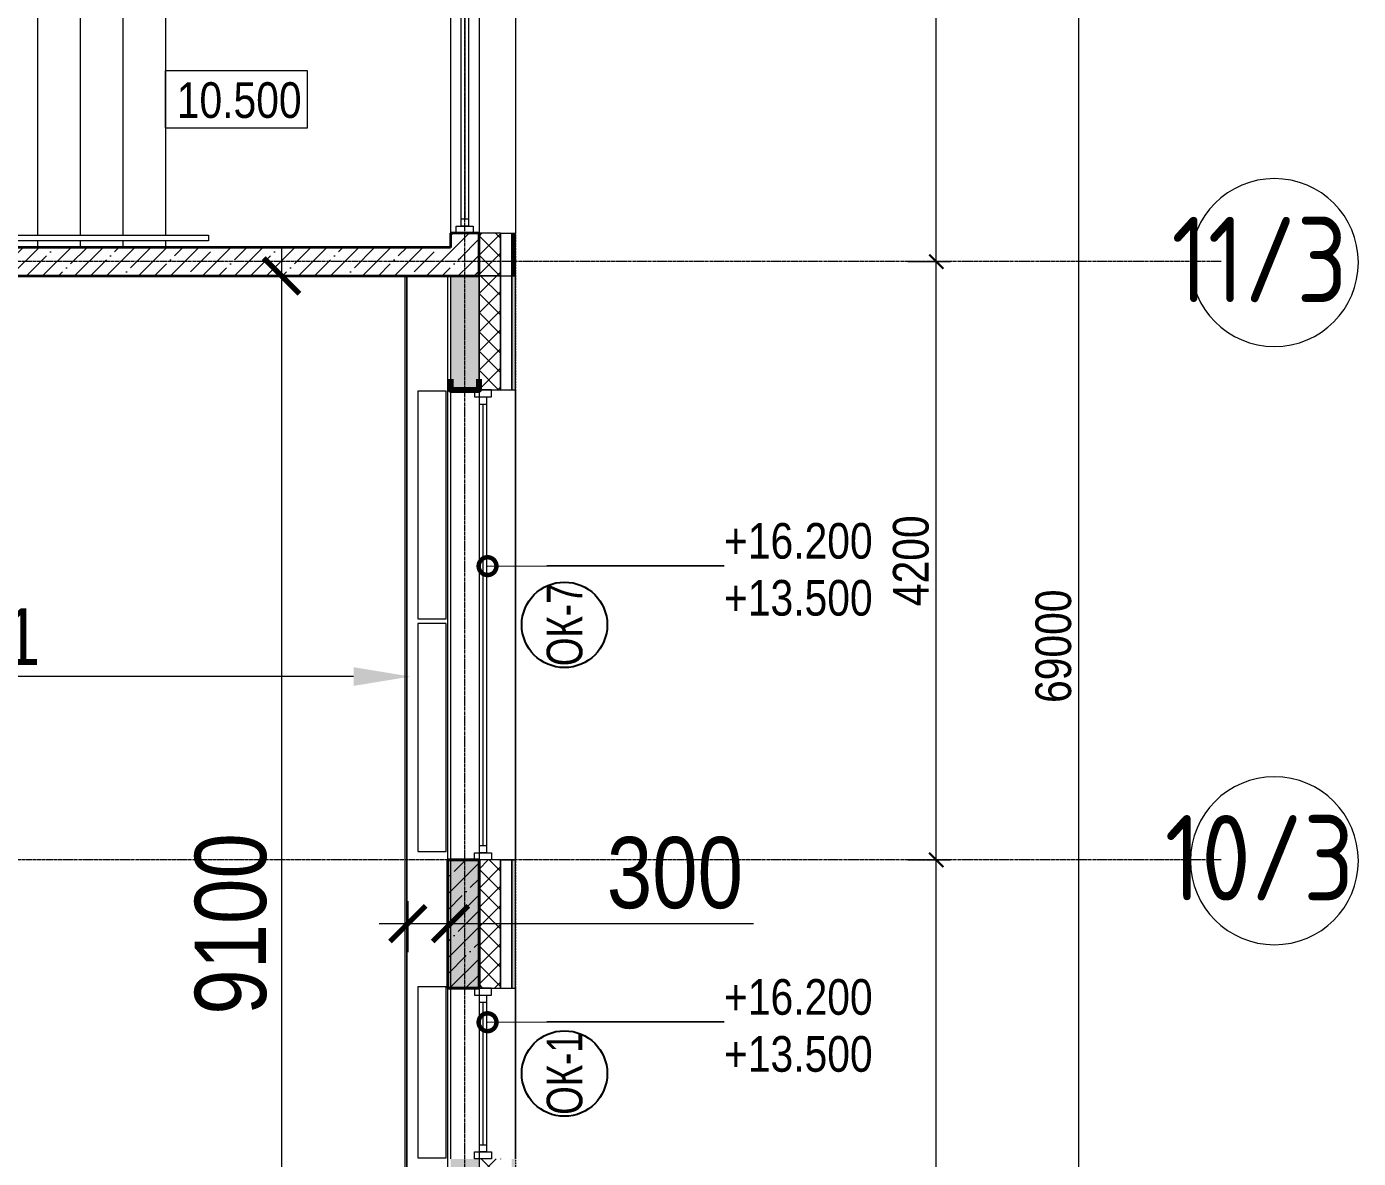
# Model space of a CAD drawing. Header units: millimetres. Extents: x -231292 to 573618, y -153144 to 564035.
# Drawn here: x 161953 to 171301, y 397106 to 405052 of the extents above; entities that cross this region are included whole.
import ezdxf
from ezdxf import colors
from ezdxf.entities.mleader import LeaderData, LeaderLine
from ezdxf.enums import TextEntityAlignment as Align
from ezdxf.math import Vec2, Vec3

# ---------------------------------------------------------------- set-up
doc = ezdxf.new("R2010")
doc.units = ezdxf.units.MM
for name, pattern in [('CENTER2', [28.575, 19.05, -3.175, 3.175, -3.175]), ('DASHED', [19.05, 12.7, -6.35]), ('HIDDEN2', [4.7625, 3.175, -1.5875])]:
    doc.linetypes.add(name, pattern=pattern)
doc.layers.get('0').update_dxf_attribs({"color": 250})
doc.layers.get('Defpoints').update_dxf_attribs({"color": 250})
for name, color, linetype, lineweight in [('A-Wall_Материал_Газоблок_Контур', 250, 'Continuous', 0), ('АР_Колонны', 250, 'Continuous', 35), ('АР_Окна', 250, 'Continuous', 5), ('АР_Окна марка', 250, 'Continuous', 9), ('АР_Отметка', 7, 'Continuous', 13), ('АР_Отопительные приборы', 250, 'HIDDEN2', 0), ('АР_Проем', 250, 'Continuous', 0), ('АР_Размеры обшивки', 250, 'Continuous', 5), ('АР_Стены ЖБ', 250, 'Continuous', 35), ('АР_Стены ПЕНОблок', 250, 'Continuous', 20), ('АР_Тонкая', 250, 'Continuous', 5), ('АР_Утеплитель', 250, 'Continuous', 0), ('АР_Ф_ЛК', 250, 'Continuous', 5), ('АР_Штриховка', 250, 'Continuous', 0), ('Зашивка радиаторов тип 1 (фанера и МДФ)', 250, 'Continuous', 0), ('КМ_Фахверки', 250, 'Continuous', 80), ('Марка окна', 250, 'Continuous', 0), ('Размеры зашивки ГКЛ', 250, 'Continuous', 0), ('РД_Оси_100', 250, 'Continuous', 0), ('РД_Оси_размер', 250, 'Continuous', 0)]:
    doc.layers.add(name, color=color, linetype=linetype, lineweight=lineweight)
doc.layers.add('АР_Делит', color=250, linetype='Continuous', lineweight=0, plot=False)
doc.styles.add('Arial_09', font='ARIALN.TTF', dxfattribs={"width": 0.9})
doc.styles.add('Arial_Narrow_08', font='ARIALN.TTF', dxfattribs={"width": 0.8})
doc.styles.add('Isocpeur3', font='isocpeur.ttf')
doc.styles.add('style1', font='ARIALN.TTF')
doc.styles.add('ккк', font='isocpeur.ttf', dxfattribs={"width": 0.85, "oblique": 15})
doc.dimstyles.new('Dim100_ареал', dxfattribs={"dimscale": 100, "dimtxt": 2.5, "dimasz": 1, "dimexe": 1, "dimexo": 1, "dimgap": 0.5, "dimtad": 1, "dimzin": 12, "dimdsep": 46, "dimtxsty": 'style1', "dimblk": 'ARCHTICK', "dimcen": 1, "dimdle": 1, "dimclrd": 256, "dimclre": 256, "dimaunit": 1, "dimadec": 0, "dimazin": 3, "dimtfac": 1, "dimtmove": 1, "dimatfit": 3, "dimldrblk": 'OPEN30', "dimfxl": 2, "dimfxlon": 1, "dimtolj": 1, "dimtzin": 0, "dimlwd": 9, "dimlwe": 9, "dimarcsym": 0})
doc.dimstyles.new('Dim200_ареал', dxfattribs={"dimscale": 100, "dimtxt": 5, "dimasz": 2.5, "dimexe": 2, "dimexo": 2, "dimgap": 1, "dimtad": 1, "dimzin": 12, "dimdsep": 46, "dimtxsty": 'style1', "dimblk": 'ARCHTICK', "dimcen": 3, "dimdle": 2, "dimclrd": 256, "dimclre": 256, "dimaunit": 1, "dimadec": 0, "dimazin": 3, "dimtfac": 1, "dimtmove": 1, "dimatfit": 3, "dimldrblk": 'OPEN30', "dimfxl": 5, "dimfxlon": 1, "dimtolj": 1, "dimtzin": 0, "dimlwd": 9, "dimlwe": 9, "dimarcsym": 0})

# ---------------------------------------------------------------- blocks, each defined once
blk = doc.blocks.new('ЛК_4000х8500_2эт')
at = {"color": 5}
for points in [[(6300, 3915), (2100, 3915), (2100, 3955), (6600, 3955), (6600, 3915), (6300, 3915)], [(3928.6, 45), (2100, 45), (2100, 85), (3946.2, 85)], [(4401.1, 85), (6600, 85), (6600, 45), (4383.4, 45)]]:
    blk.add_lwpolyline(points, dxfattribs=at)
at = {"layer": 'АР_Делит'}
blk.add_lwpolyline([(-200, 4000), (8300, 4000), (8300, 0), (-200, 0)], close=True, dxfattribs=at)
at = {"layer": 'АР_Ф_ЛК', "color": 5}
for p, q in [((2400, 4000), (2400, 3955)), ((2700, 4000), (2700, 3955)), ((3000, 4000), (3000, 3955)), ((3300, 4000), (3300, 3955)), ((3600, 4000), (3600, 3955)), ((3900, 4000), (3900, 3955)), ((4200, 4000), (4200, 3955)), ((4500, 4000), (4500, 3955)), ((4800, 4000), (4800, 3955)), ((5100, 4000), (5100, 3955)), ((5400, 4000), (5400, 3955)), ((5700, 4000), (5700, 3955)), ((6000, 4000), (6000, 3955)), ((6300, 4000), (6300, 3955)), ((2400, 3915), (2400, 2255)), ((2700, 3915), (2700, 2255)), ((3000, 3915), (3000, 2255)), ((3300, 3915), (3300, 2255)), ((3600, 3915), (3600, 2255)), ((3900, 3915), (3900, 2255)), ((4200, 3915), (4200, 2255)), ((4500, 3915), (4500, 2255)), ((4800, 3915), (4800, 2255)), ((5100, 3915), (5100, 2255)), ((5400, 3915), (5400, 2255)), ((5700, 3915), (5700, 2255)), ((6000, 3915), (6000, 2255)), ((6300, 3915), (6300, 2255)), ((2400, 2215), (2400, 2190)), ((2400, 2150), (2400, 1850)), ((2700, 2215), (2700, 2190)), ((3000, 2215), (3000, 2190)), ((3300, 2215), (3300, 2190)), ((3600, 2215), (3600, 2190)), ((3900, 2215), (3900, 2190)), ((4200, 2215), (4200, 2190)), ((4500, 2215), (4500, 2190)), ((4800, 2215), (4800, 2190)), ((5100, 2215), (5100, 2190)), ((5400, 2215), (5400, 2190)), ((5700, 2215), (5700, 2190)), ((6000, 2215), (6000, 2190)), ((6300, 2215), (6300, 2190)), ((6300, 2150), (6300, 1850)), ((2400, 1810), (2400, 1785)), ((2700, 1810), (2700, 1785)), ((3000, 1810), (3000, 1785)), ((3300, 1810), (3300, 1785)), ((3600, 1810), (3600, 1785)), ((3900, 1810), (3900, 1785)), ((4200, 1810), (4200, 1785)), ((4500, 1810), (4500, 1785)), ((5400, 1810), (5400, 1785)), ((5700, 1810), (5700, 1785)), ((6000, 1810), (6000, 1785)), ((6300, 1810), (6300, 1785)), ((2400, 1745), (2400, 85)), ((2700, 1745), (2700, 85)), ((3000, 1745), (3000, 85)), ((3300, 1745), (3300, 85)), ((3600, 1745), (3600, 85)), ((3900, 1745), (3900, 85)), ((4200, 1745), (4200, 660.7)), ((4500, 1745), (4500, 1341.4)), ((5400, 1745), (5400, 85)), ((5700, 1745), (5700, 85)), ((6000, 1745), (6000, 85)), ((6300, 1745), (6300, 85)), ((5100, 1670.8), (5100, 85)), ((4800, 912.3), (4800, 85)), ((4500, 309.5), (4500, 85)), ((2400, 45), (2400, 0)), ((2700, 45), (2700, 0)), ((3000, 45), (3000, 0)), ((3300, 45), (3300, 0)), ((3600, 45), (3600, 0)), ((3900, 45), (3900, 0)), ((4500, 45), (4500, 0)), ((4800, 45), (4800, 0)), ((5100, 45), (5100, 0)), ((5400, 45), (5400, 0)), ((5700, 45), (5700, 0)), ((6000, 45), (6000, 0)), ((6300, 45), (6300, 0))]:
    blk.add_line(p, q, dxfattribs=at)
at = {"layer": 'АР_Ф_ЛК'}
for points in [[(6300, 3085, 0, 150, 0), (5833.8, 3085, 0, 0, 0), (2400, 3085, 0, 0, 0)], [(2400, 915, 0, 150, 0), (2866.2, 915, 0, 0, 0), (4200, 915, 0, 0, 0)], [(4921.5, 915, 0, 150, 0), (5387.8, 915, 0, 0, 0), (6300, 915, 0, 0, 0)]]:
    blk.add_lwpolyline(points, format="xyseb", dxfattribs=at)
at = {"layer": 'АР_Ф_ЛК', "color": 5}
for points in [[(4677.9, 1745), (2245, 1745), (2245, 2255), (6455, 2255), (6455, 1745), (5132.7, 1745)], [(4695.5, 1785), (2285, 1785), (2285, 2215), (6415, 2215), (6415, 1785), (5150.3, 1785)], [(4706.5, 1810), (2310, 1810), (2310, 2190), (6390, 2190), (6390, 1810), (5161.3, 1810)]]:
    blk.add_lwpolyline(points, dxfattribs=at)
for points in [[(2350, 2150), (6350, 2150), (6350, 1850), (2350, 1850)], [(2400, 2150), (6300, 2150), (6300, 1850), (2400, 1850)]]:
    blk.add_lwpolyline(points, close=True, dxfattribs=at)
at = {"layer": 'АР_Ф_ЛК', "lineweight": 0}
for points in [[(4724.2, 1850), (4366.9, 1039.4), (4459.5, 862), (4173.5, 988), (4266.1, 810.6), (3908.8, 0)], [(5179, 1850), (4821.7, 1039.4), (4914.3, 862), (4628.3, 988), (4720.9, 810.6), (4363.6, 0)]]:
    blk.add_lwpolyline(points, dxfattribs=at)
blk = doc.blocks.new('Отметка_план')
at = {"color": 7}
blk.add_lwpolyline([(0, 0), (10, 0), (10, 4), (0, 4)], close=True, dxfattribs=at)
at = {"style": 'Arial_Narrow_08', "width": 0.8}
blk.add_attdef('OTMG', text='', height=2.5, dxfattribs=at).set_placement((9.062, 0.702), align=Align.RIGHT)
blk = doc.blocks.new('_DotSmall')
at = {"color": 0, "linetype": 'ByBlock', "const_width": 0.5}
blk.add_lwpolyline([(-0.0625, 0, 1), (0.0625, 0, 1)], format="xyb", close=True, dxfattribs=at)
blk = doc.blocks.new('Ф_пеноблок 200')
at = {"layer": 'КМ_Фахверки'}
blk.add_lwpolyline([(0, -75), (0, 0), (200, 0), (200, -75)], dxfattribs=at)
blk = doc.blocks.new('A-iden')
at = {"linetype": 'Continuous', "lineweight": 5}
blk.add_circle((-0.729, -4.063), 5.894, dxfattribs=at)
at = {"color": 0, "linetype": 'Continuous', "lineweight": 20, "style": 'ккк', "width": 0.85}
blk.add_attdef('ID', text='', height=6, dxfattribs=at).set_placement((0.314, -3.853), align=Align.MIDDLE_CENTER)
blk = doc.blocks.new('_ArchTick')
at = {"color": 0, "linetype": 'ByBlock', "const_width": 0.15}
blk.add_lwpolyline([(-0.5, -0.5), (0.5, 0.5)], dxfattribs=at)
blk = doc.blocks.new('*D1614')
at = {"layer": 'Defpoints', "color": 0, "transparency": 16777216}
for p in [(116910, 69000), (118910, 69000), (116910, 0)]:
    blk.add_point(p, dxfattribs=at)
at = {"layer": 'РД_Оси_размер', "lineweight": 9, "transparency": 16777216}
for p, q in [((118910, -100), (118910, 69100)), ((118710, 69000), (119010, 69000)), ((118710, 0), (119010, 0))]:
    blk.add_line(p, q, dxfattribs=at)
at = {"layer": 'РД_Оси_размер', "lineweight": 9, "transparency": 16777216, "xscale": 100, "yscale": 100, "zscale": 100}
for p, rotation in [((118910, 69000), 90), ((118910, 0), 270)]:
    blk.add_blockref('_ArchTick', p, dxfattribs=dict(at, rotation=rotation))
at = {"layer": 'РД_Оси_размер', "color": 0, "transparency": 16777216, "insert": (118732.4, 34500), "char_height": 250, "attachment_point": 5, "rotation": 90, "style": 'style1'}
blk.add_mtext('\\A1;69000', dxfattribs=at)
blk = doc.blocks.new('_Open30')
at = {"color": 0, "linetype": 'ByBlock', "lineweight": -2}
for p, q in [((-1, 0.268), (0, 0)), ((0, 0), (-1, -0.268)), ((0, 0), (-1, 0))]:
    blk.add_line(p, q, dxfattribs=at)
blk = doc.blocks.new('*D1432')
at = {"layer": 'Defpoints', "color": 0, "transparency": 16777216}
for p in [(116910, 33000), (117910, 33000), (116910, 27900)]:
    blk.add_point(p, dxfattribs=at)
at = {"layer": 'РД_Оси_размер', "lineweight": 9, "transparency": 16777216}
for p, q in [((117910, 27800), (117910, 33100)), ((117710, 33000), (118010, 33000)), ((117710, 27900), (118010, 27900))]:
    blk.add_line(p, q, dxfattribs=at)
at = {"layer": 'РД_Оси_размер', "lineweight": 9, "transparency": 16777216, "xscale": 100, "yscale": 100, "zscale": 100}
for p, rotation in [((117910, 33000), 90), ((117910, 27900), 270)]:
    blk.add_blockref('_ArchTick', p, dxfattribs=dict(at, rotation=rotation))
at = {"layer": 'РД_Оси_размер', "color": 0, "transparency": 16777216, "insert": (117732.4, 30450), "char_height": 250, "attachment_point": 5, "rotation": 90, "style": 'style1'}
blk.add_mtext('\\A1;5100', dxfattribs=at)
blk = doc.blocks.new('*D1433')
at = {"layer": 'Defpoints', "color": 0, "transparency": 16777216}
for p in [(116910, 37200), (117910, 37200), (116910, 33000)]:
    blk.add_point(p, dxfattribs=at)
at = {"layer": 'РД_Оси_размер', "lineweight": 9, "transparency": 16777216}
for p, q in [((117910, 32900), (117910, 37300)), ((117710, 37200), (118010, 37200)), ((117710, 33000), (118010, 33000))]:
    blk.add_line(p, q, dxfattribs=at)
at = {"layer": 'РД_Оси_размер', "lineweight": 9, "transparency": 16777216, "xscale": 100, "yscale": 100, "zscale": 100}
for p, rotation in [((117910, 37200), 90), ((117910, 33000), 270)]:
    blk.add_blockref('_ArchTick', p, dxfattribs=dict(at, rotation=rotation))
at = {"layer": 'РД_Оси_размер', "color": 0, "transparency": 16777216, "insert": (117732.4, 35100), "char_height": 250, "attachment_point": 5, "rotation": 90, "style": 'style1'}
blk.add_mtext('\\A1;4200', dxfattribs=at)
blk = doc.blocks.new('*D1434')
at = {"layer": 'Defpoints', "color": 0, "transparency": 16777216}
for p in [(116910, 41400), (117910, 41400), (116910, 37200)]:
    blk.add_point(p, dxfattribs=at)
at = {"layer": 'РД_Оси_размер', "lineweight": 9, "transparency": 16777216}
for p, q in [((117910, 37100), (117910, 41500)), ((117710, 41400), (118010, 41400)), ((117710, 37200), (118010, 37200))]:
    blk.add_line(p, q, dxfattribs=at)
at = {"layer": 'РД_Оси_размер', "lineweight": 9, "transparency": 16777216, "xscale": 100, "yscale": 100, "zscale": 100}
for p, rotation in [((117910, 41400), 90), ((117910, 37200), 270)]:
    blk.add_blockref('_ArchTick', p, dxfattribs=dict(at, rotation=rotation))
at = {"layer": 'РД_Оси_размер', "color": 0, "transparency": 16777216, "insert": (117732.4, 39300), "char_height": 250, "attachment_point": 5, "rotation": 90, "style": 'style1'}
blk.add_mtext('\\A1;4200', dxfattribs=at)
blk = doc.blocks.new('Bottom_R_1600')
at = {"layer": 'АР_Отопительные приборы'}
blk.add_lwpolyline([(-800, -100), (800, -100), (800, 100), (-800, 100)], close=True, dxfattribs=at)
blk = doc.blocks.new('Bottom_R_1200')
at = {"layer": 'АР_Отопительные приборы'}
blk.add_lwpolyline([(-600, -100), (600, -100), (600, 100), (-600, 100)], close=True, dxfattribs=at)
blk = doc.blocks.new('*D847')
at = {"layer": 'Defpoints', "color": 0, "transparency": 16777216}
for p in [(164131.8, 403301.8), (163742.8, 394201.8), (164124.3, 394201.8)]:
    blk.add_point(p, dxfattribs=at)
at = {"layer": 'АР_Размеры обшивки', "lineweight": 9, "transparency": 16777216}
for p, q in [((163742.8, 403501.8), (163742.8, 394001.8)), ((163931.8, 403301.8), (163542.8, 403301.8)), ((163924.3, 394201.8), (163542.8, 394201.8))]:
    blk.add_line(p, q, dxfattribs=at)
at = {"layer": 'АР_Размеры обшивки', "lineweight": 9, "transparency": 16777216, "xscale": 250, "yscale": 250, "zscale": 250}
for p, rotation in [((163742.8, 403301.8), 90), ((163742.8, 394201.8), 270)]:
    blk.add_blockref('_ArchTick', p, dxfattribs=dict(at, rotation=rotation))
at = {"layer": 'АР_Размеры обшивки', "color": 0, "transparency": 16777216, "insert": (163387.5, 398751.8), "char_height": 500, "attachment_point": 5, "rotation": 90, "style": 'style1'}
blk.add_mtext('\\A1;9100', dxfattribs=at)
blk = doc.blocks.new('*D793')
at = {"layer": 'Defpoints', "color": 0, "transparency": 16777216}
for p in [(164628.8, 399111.8), (164928.8, 399111.8), (164628.8, 398753.8)]:
    blk.add_point(p, dxfattribs=at)
at = {"layer": 'АР_Размеры обшивки', "lineweight": 9, "transparency": 16777216}
for p, q in [((164628.8, 398911.8), (164628.8, 398553.8)), ((164928.8, 398911.8), (164928.8, 398553.8)), ((165128.8, 398753.8), (164428.8, 398753.8)), ((167055.8, 398753.8), (164928.8, 398753.8))]:
    blk.add_line(p, q, dxfattribs=at)
at = {"layer": 'АР_Размеры обшивки', "lineweight": 9, "transparency": 16777216, "xscale": 250, "yscale": 250, "zscale": 250, "rotation": 180}
blk.add_blockref('_ArchTick', (164628.8, 398753.8), dxfattribs=at)
at = {"layer": 'АР_Размеры обшивки', "lineweight": 9, "transparency": 16777216, "xscale": 250, "yscale": 250, "zscale": 250}
blk.add_blockref('_ArchTick', (164928.8, 398753.8), dxfattribs=at)
at = {"layer": 'АР_Размеры обшивки', "color": 0, "transparency": 16777216, "insert": (166503.8, 399109), "char_height": 500, "attachment_point": 5, "style": 'style1'}
blk.add_mtext('\\A1;300', dxfattribs=at)
blk = doc.blocks.new('МОК-Наименование')
at = {"layer": 'Defpoints'}
blk.add_circle((0, 0), 3, dxfattribs=at)
at = {"color": 0, "linetype": 'ByBlock', "lineweight": -2, "style": 'Isocpeur3', "width": 0.8, "flags": 4}
blk.add_attdef('АР-ОКНО:НАИМЕНОВАНИЕ', text='', height=2.5, dxfattribs=at).set_placement((0, 0), align=Align.MIDDLE)
blk = doc.blocks.new('СОШ_2200_АР_ОСИ_М100_28.05.24')
at = {"layer": 'АР_Делит', "color": 5, "linetype": 'DASHED'}
blk.add_lwpolyline([(114955, 135155), (114955, -355), (93595.036, -355), (93595.036, 13855), (94145, 13855), (94145, 68320), (66055, 68320), (66055, 13857.73), (83455, 13857.73), (83455, -355), (45245, -355), (45245, 13145), (44695, 13145), (44695, 26755), (45245, 26755), (45245, 68320), (20455, 68320), (20455, 26755), (27955, 26755), (27955, 13145), (-355, 13145), (-355, 100855), (37145, 100855), (37145, 129155)], dxfattribs=at)
at = {"layer": 'РД_Оси_100', "linetype": 'CENTER2'}
for p, q in [((114600, -6155), (114600, 139938.679)), ((119910, 37200), (94200, 37200)), ((119910, 33000), (94200, 33000))]:
    blk.add_line(p, q, dxfattribs=at)
at = {"layer": 'РД_Оси_100', "color": 0}
ref = blk.add_blockref('A-iden', (120210, 37600), dxfattribs=dict(at, xscale=-100, yscale=100, zscale=100))
ref.add_attrib('ID', '11/3', dxfattribs={"layer": '0', "color": 0, "linetype": 'Continuous', "lineweight": 20, "height": 600, "style": 'ккк', "width": 0.85}).set_placement((120178.57, 37214.738), align=Align.MIDDLE_CENTER)
ref = blk.add_blockref('A-iden', (120210, 33400), dxfattribs=dict(at, xscale=-100, yscale=100, zscale=100))
ref.add_attrib('ID', '10/3', dxfattribs={"layer": '0', "color": 0, "linetype": 'Continuous', "lineweight": 20, "height": 600, "style": 'ккк', "width": 0.85}).set_placement((120178.57, 33014.738), align=Align.MIDDLE_CENTER)
at = {"layer": 'РД_Оси_размер'}
for base, p1, p2, picture, middle in [((118910, 69000), (116910, 0), (116910, 69000), '*D1614', (118732.357, 34500)), ((117910, 41400), (116910, 37200), (116910, 41400), '*D1434', (117732.357, 39300)), ((117910, 37200), (116910, 33000), (116910, 37200), '*D1433', (117732.357, 35100)), ((117910, 33000), (116910, 27900), (116910, 33000), '*D1432', (117732.357, 30450))]:
    dim = blk.add_linear_dim(base=base, p1=p1, p2=p2, angle=90, dimstyle='Dim100_ареал', dxfattribs=at)
    dim.commit()
    dim.dimension.update_dxf_attribs({"geometry": picture, "text_midpoint": middle})

msp = doc.modelspace()

# ---------------------------------------------------------------- hatches: boundary and pattern name
at = {"layer": 'АР_Штриховка', "linetype": 'Continuous', "lineweight": 5}
h = msp.add_hatch(dxfattribs=at)
h.set_pattern_fill('ANSI35', color=256, scale=25, angle=-360, style=0)
h.set_pattern_definition([(45, (50428.77, 366201.75), (-112.2532, 112.2532), []), (45, (50541.02, 366201.75), (-112.2532, 112.2532), [198.4375, -39.6875, 0, -39.6875])])
h.paths.add_polyline_path([(165128.768, 407701.753), (164928.768, 407501.753), (164928.768, 407401.753), (165128.768, 407401.753)], flags=0)
h.paths.add_polyline_path([(165128.768, 403601.753), (164928.768, 403601.753), (164928.768, 403501.753), (165128.768, 403301.753)], flags=0)
at = {"layer": 'АР_Штриховка', "linetype": 'Continuous', "lineweight": 0}
h = msp.add_hatch(dxfattribs=at)
h.set_pattern_fill('ANSI37', color=256, scale=30, angle=-360, style=0)
h.set_pattern_definition([(45, (50428.77, 366201.75), (-67.35192, 67.35192), []), (135, (50428.77, 366201.75), (-67.35192, -67.35192), [])])
h.paths.add_polyline_path([(165278.766, 407701.753), (165128.766, 407701.753), (165128.766, 407401.753), (165278.766, 407401.753)], flags=0)
h.paths.add_polyline_path([(165278.771, 403601.753), (165128.771, 403601.753), (165128.771, 403301.753), (165278.771, 403301.753)], flags=0)
h = msp.add_hatch(dxfattribs=at)
h.set_pattern_fill('_U', color=256, angle=-360, style=0, pattern_type=0)
h.set_pattern_definition([(360, (50428.7677, 366201.7525), (9e-19, 1), [])])
h.paths.add_polyline_path([(165383.766, 407701.753), (165358.766, 407701.753), (165358.766, 407401.753), (165383.766, 407401.753)], flags=0)
h.paths.add_polyline_path([(165383.771, 403601.753), (165358.771, 403601.753), (165358.771, 403301.753), (165383.771, 403301.753)], flags=0)
at = {"layer": 'АР_Штриховка', "linetype": 'Continuous', "lineweight": 5}
h = msp.add_hatch(dxfattribs=at)
h.set_pattern_fill('ANSI35', color=256, scale=25, angle=-360, style=0)
h.set_pattern_definition([(45, (50428.77, 366201.75), (-112.2532, 112.2532), []), (45, (50541.02, 366201.75), (-112.2532, 112.2532), [198.4375, -39.6875, 0, -39.6875])])
h.paths.add_polyline_path([(165128.768, 403301.753), (164928.768, 403501.753), (156428.768, 403501.753), (156228.768, 403301.753)], flags=0)

# ---------------------------------------------------------------- linework, layer by layer
at = {"layer": 'A-Wall_Материал_Газоблок_Контур', "linetype": 'Continuous', "lineweight": 0}
for p, q in [((164928.768, 402501.753), (164928.768, 399201.753)), ((164928.768, 398301.753), (164928.768, 397101.753))]:
    msp.add_line(p, q, dxfattribs=at)
at = {"layer": 'АР_Колонны', "linetype": 'HIDDEN2', "lineweight": 25}
for p, q in [((164908.768, 399201.753), (165128.768, 399201.753)), ((164908.768, 398301.753), (164908.768, 399201.753))]:
    msp.add_line(p, q, dxfattribs=at)
at = {"layer": 'АР_Колонны', "linetype": 'Continuous', "lineweight": 35}
for p, q in [((164908.768, 399201.753), (164908.768, 398301.753)), ((165128.768, 399201.753), (164908.768, 399201.753))]:
    msp.add_line(p, q, dxfattribs=at)
at = {"layer": 'АР_Окна', "linetype": 'Continuous', "lineweight": 5}
for p, q in [((164928.768, 407401.753), (164928.768, 403601.753)), ((165128.768, 407401.753), (165128.768, 403601.753)), ((165028.768, 407301.753), (165028.768, 403701.753)), ((165003.768, 403701.753), (165053.768, 403701.753)), ((164928.768, 402501.753), (164928.768, 399201.753)), ((165131.268, 402401.753), (165181.268, 402401.753)), ((165131.268, 399301.753), (165181.268, 399301.753)), ((164928.768, 398301.753), (164928.768, 397101.753)), ((165131.268, 397201.753), (165181.268, 397201.753))]:
    msp.add_line(p, q, dxfattribs=at)
for points in [[(165003.768, 407351.753), (165053.768, 407351.753), (165053.768, 403651.753), (165003.768, 403651.753)], [(165088.768, 403651.753), (165088.768, 403601.753), (164968.768, 403601.753), (164968.768, 403651.753)], [(165216.268, 402451.753), (165216.268, 402501.753), (165096.268, 402501.753), (165096.268, 402451.753)], [(165216.268, 399251.753), (165216.268, 399201.753), (165096.268, 399201.753), (165096.268, 399251.753)], [(165216.268, 397151.753), (165216.268, 397101.753), (165096.268, 397101.753), (165096.268, 397151.753)]]:
    msp.add_lwpolyline(points, close=True, dxfattribs=at)
at = {"layer": 'АР_Проем', "linetype": 'Continuous', "lineweight": 0}
for p, q in [((165128.766, 407401.753), (165128.771, 403601.753)), ((165383.766, 407401.753), (165383.771, 403601.753))]:
    msp.add_line(p, q, dxfattribs=at)
at = {"layer": 'АР_Стены ЖБ', "linetype": 'Continuous', "lineweight": 35}
for p, q in [((165128.768, 403601.753), (164928.768, 403601.753)), ((164928.768, 403601.753), (164928.768, 403501.753)), ((165128.768, 403301.753), (165128.768, 403601.753)), ((164928.768, 403501.753), (156428.768, 403501.753)), ((156228.768, 403301.753), (165128.768, 403301.753))]:
    msp.add_line(p, q, dxfattribs=at)
at = {"layer": 'АР_Стены ЖБ', "linetype": 'Continuous', "lineweight": 40}
for p, q in [((165128.768, 399201.753), (164908.768, 399201.753)), ((164908.768, 399201.753), (164908.768, 398301.753))]:
    msp.add_line(p, q, dxfattribs=at)
at = {"layer": 'АР_Стены ПЕНОблок', "linetype": 'Continuous', "lineweight": 20}
for p, q in [((165128.768, 403301.753), (164928.768, 403301.753)), ((164928.768, 403301.753), (164928.768, 402501.753)), ((165128.768, 402501.753), (165128.768, 403301.753)), ((164928.768, 402501.753), (165128.768, 402501.753)), ((165128.768, 399201.753), (164928.768, 399201.753)), ((164928.768, 399201.753), (164928.768, 398301.753))]:
    msp.add_line(p, q, dxfattribs=at)
at = {"layer": 'АР_Тонкая', "linetype": 'Continuous', "lineweight": 5}
for p, q in [((165278.771, 403601.753), (165383.771, 403601.753)), ((165278.771, 403601.753), (165278.771, 403301.753)), ((165358.771, 403301.753), (165358.771, 403601.753)), ((165358.771, 403601.753), (165358.771, 403301.753)), ((165383.771, 403301.753), (165383.771, 403601.753)), ((165278.768, 403301.753), (165383.768, 403301.753)), ((165278.768, 403301.753), (165278.768, 402501.753)), ((165278.771, 403301.753), (165383.771, 403301.753)), ((165358.768, 402501.753), (165358.768, 403301.753)), ((165358.768, 403301.753), (165358.768, 402501.753)), ((165383.768, 402501.753), (165383.768, 403301.753)), ((165278.768, 402501.753), (165383.768, 402501.753)), ((165278.768, 399201.753), (165383.768, 399201.753))]:
    msp.add_line(p, q, dxfattribs=at)
at = {"layer": 'АР_Утеплитель', "linetype": 'Continuous', "lineweight": 0}
for p, q in [((165278.771, 403601.753), (165128.771, 403601.753)), ((165128.771, 403601.753), (165128.771, 403301.753)), ((165278.771, 403301.753), (165278.771, 403601.753)), ((165278.768, 403301.753), (165128.768, 403301.753)), ((165128.768, 403301.753), (165128.768, 402501.753)), ((165128.771, 403301.753), (165278.771, 403301.753)), ((165278.768, 402501.753), (165278.768, 403301.753)), ((165128.768, 402501.753), (165278.768, 402501.753)), ((165278.768, 399201.753), (165128.768, 399201.753))]:
    msp.add_line(p, q, dxfattribs=at)
at = {"layer": 'Зашивка радиаторов тип 1 (фанера и МДФ)', "linetype": 'Continuous', "lineweight": 0}
for p, q in [((164608.768, 403301.753), (164608.766, 394201.753)), ((164621.268, 403301.753), (164608.768, 403301.753)), ((164621.268, 403301.753), (164621.266, 394201.753)), ((164621.266, 394201.753), (164621.268, 403301.753)), ((164908.768, 403301.753), (164621.268, 403301.753)), ((164908.766, 394201.753), (164908.768, 403301.753))]:
    msp.add_line(p, q, dxfattribs=at)

# ---------------------------------------------------------------- block references
at = {"layer": 'АР_Отметка'}
ref = msp.add_blockref('Отметка_план', (162925.922, 404341.171), dxfattribs=dict(at, xscale=100, yscale=100, zscale=100))
ref.add_attrib('OTMG', '10.500', dxfattribs={"layer": '0', "color": 0, "height": 250, "style": 'style1'}).set_placement((163883.34, 404660.987), align=Align.TOP_RIGHT)
at = {"layer": 'АР_Отопительные приборы', "rotation": 90}
for name, p in [('Bottom_R_1600', (164798.768, 401693.527)), ('Bottom_R_1600', (164798.768, 400060.373)), ('Bottom_R_1200', (164798.768, 397710.373))]:
    msp.add_blockref(name, p, dxfattribs=at)
at = {"layer": 'АР_Ф_ЛК'}
msp.add_blockref('ЛК_4000х8500_2эт', (156628.768, 403501.753), dxfattribs=at)
at = {"layer": 'КМ_Фахверки', "xscale": -1, "rotation": 180}
msp.add_blockref('Ф_пеноблок 200', (164928.768, 402501.753), dxfattribs=at)

# ---------------------------------------------------------------- dimensions: what is measured, and where the dimension line sits
at = {"layer": 'АР_Размеры обшивки'}
dim = msp.add_linear_dim(base=(163742.774, 394201.752), p1=(164131.768, 403301.752), p2=(164124.275, 394201.752), angle=90, dimstyle='Dim200_ареал', override={"dimdec": 0}, dxfattribs=at)
dim.commit()
dim.dimension.update_dxf_attribs({"geometry": '*D847', "text_midpoint": (163387.488, 398751.752)})

# ---------------------------------------------------------------- leaders
at = {"layer": 'Марка окна', "lineweight": 0, "ltscale": 20}
ml = msp.add_multileader_mtext('Standard', dxfattribs=at)
ml.set_content('+16.200\\P+13.500', color=256, style='style1')
ml.set_leader_properties(color=256, linetype='ByLayer', lineweight=-1)
ml.set_arrow_properties(name='DOTSMALL')
ml.build(insert=Vec2(0, 0))
ml.multileader.update_dxf_attribs({"text_left_attachment_type": 6, "text_right_attachment_type": 6, "dogleg_length": 200, "arrow_head_size": 250})
ctx = ml.context
ctx.base_point, ctx.char_height, ctx.arrow_head_size, ctx.landing_gap_size, ctx.plane_origin = Vec3(166848.359, 401266.646), 250, 250, 0, Vec3(167243.336, 400582.119)
ctx.left_attachment, ctx.right_attachment = 6, 6
notes = []
notes.append((ctx, [(1, (1, 1, 0), (165786.755, 401266.646), (1, 0), 1061.605, [(0, [(165188.64, 401263.975)], 0, [])])]))
ctx.mtext.insert, ctx.mtext.line_spacing_factor, ctx.mtext.flow_direction = Vec3(166848.359, 401566.646), 0.96, 5
ctx.mtext.has_bg_fill, ctx.mtext.bg_color, ctx.mtext.bg_scale_factor, ctx.mtext.bg_transparency, ctx.mtext.use_window_bg_color = 1, -1027028792, 1.5, 0, 1
ml = msp.add_multileader_mtext('Standard', dxfattribs=at)
ml.set_content('+16.200\\P+13.500', color=256, style='style1')
ml.set_leader_properties(color=256, linetype='ByLayer', lineweight=-1)
ml.set_arrow_properties(name='DOTSMALL')
ml.build(insert=Vec2(0, 0))
ml.multileader.update_dxf_attribs({"text_left_attachment_type": 6, "text_right_attachment_type": 6, "dogleg_length": 200, "arrow_head_size": 250})
ctx = ml.context
ctx.base_point, ctx.char_height, ctx.arrow_head_size, ctx.landing_gap_size, ctx.plane_origin = Vec3(166848.359, 398064.537), 250, 250, 0, Vec3(167243.336, 397380.01)
ctx.left_attachment, ctx.right_attachment = 6, 6
notes.append((ctx, [(1, (1, 1, 0), (165786.755, 398064.537), (1, 0), 1061.605, [(0, [(165188.64, 398061.867)], 0, [])])]))
ctx.mtext.insert, ctx.mtext.line_spacing_factor, ctx.mtext.flow_direction = Vec3(166848.359, 398364.537), 0.96, 5
ctx.mtext.has_bg_fill, ctx.mtext.bg_color, ctx.mtext.bg_scale_factor, ctx.mtext.bg_transparency, ctx.mtext.use_window_bg_color = 1, -1027028792, 1.5, 0, 1
at = {"layer": 'Размеры зашивки ГКЛ'}
ml = msp.add_multileader_mtext('Standard', dxfattribs=at)
ml.set_content('\\pxsm1;Тип 1 ', color=(0, 0, 138), style='style1')
ml.set_leader_properties(color=256, linetype='ByLayer', lineweight=9)
ml.build(insert=Vec2(0, 0))
ml.multileader.update_dxf_attribs({"has_dogleg": 0, "text_left_attachment_type": 6, "text_right_attachment_type": 6, "text_bottom_attachment_type": 10, "dogleg_length": 25, "arrow_head_size": 400})
ctx = ml.context
ctx.base_point, ctx.char_height, ctx.arrow_head_size, ctx.landing_gap_size, ctx.plane_origin = Vec3(160832.966, 400488.796), 400, 400, 50, Vec3(155219.184, 407459.361)
ctx.left_attachment, ctx.right_attachment, ctx.top_attachment = 6, 6, 10
notes.append((ctx, [(1, (1, 1, 0), (162028.362, 400488.796), (-1, 0), 25, [(1, [(164648.059, 400488.796)], 0, [])])]))
ctx.mtext.insert, ctx.mtext.width, ctx.mtext.defined_height, ctx.mtext.line_spacing_factor, ctx.mtext.flow_direction = Vec3(160882.966, 400968.796), 1668.44707, 600, 0.3, 5
for ctx, leaders in notes:
    for number, flags, end, landing, length, lines in leaders:
        leader = LeaderData()
        leader.index, (leader.has_last_leader_line, leader.has_dogleg_vector, leader.attachment_direction) = number, flags
        leader.last_leader_point, leader.dogleg_vector, leader.dogleg_length = Vec3(end), Vec3(landing), length
        for number, points, colour, breaks in lines:
            line = LeaderLine()
            line.index, line.vertices, line.color, line.breaks = number, Vec3.list(points), colors.encode_raw_color(colour), breaks
            leader.lines.append(line)
        ctx.leaders.append(leader)

# ---------------------------------------------------------------- next in the draw order: hatches: boundary and pattern name
at = {"layer": 'АР_Штриховка', "linetype": 'Continuous', "lineweight": 0}
h = msp.add_hatch(dxfattribs=at)
h.set_pattern_fill('AR-CONC', color=256, angle=-360, style=0)
h.set_pattern_definition([(50, (50428.77, 366201.75), (182.18467, -15.93909), [19.05, -209.55]), (355, (50428.77, 366201.75), (-35.24342, 191.05685), [15.24, -167.64058]), (100.45144, (50443.95, 366200.42), (146.94125, 175.11775), [16.19, -178.09024]), (46.1842, (50428.77, 366252.55), (271.07904, -42.04233), [28.575, -314.325]), (96.63556, (50451.36, 366249.05), (237.40413, 247.4261), [24.285, -267.1356]), (351.18415, (50428.77, 366252.55), (237.40413, 247.4261), [22.85997, -251.45973]), (21, (50454.17, 366239.85), (151.6144, -102.2652), [19.05, -209.55]), (326, (50454.17, 366239.85), (61.80203, 184.18797), [15.24, -167.64]), (71.45145, (50466.8, 366231.33), (213.41642, 81.92277), [16.19, -178.08994]), (37.5, (50428.77, 366201.75), (3.088603, 84.55504), [0, -165.608, 0, -170.18, 0, -168.275]), (7.5, (50428.77, 366201.75), (66.81966, 100.180575), [0, -97.028, 0, -161.798, 0, -64.135]), (327.5, (50372.126, 366201.75), (135.590595, -5.728744), [0, -63.5, 0, -198.12, 0, -262.89]), (317.5, (50346.73, 366201.75), (148.12918, 25.42649), [0, -82.55, 0, -131.572, 0, -186.69])])
h.paths.add_polyline_path([(165128.768, 403301.753), (164928.768, 403301.753), (164928.768, 402501.753), (165128.768, 402501.753)], flags=0)
h.paths.add_polyline_path([(165128.768, 399201.753), (164928.768, 399201.753), (164928.768, 398301.753), (165128.768, 398301.753)], flags=0)
h.paths.add_polyline_path([(165128.768, 397101.753), (164928.768, 397101.753), (164928.768, 396201.753), (165128.768, 396201.753)], flags=0)
h.paths.add_polyline_path([(165128.768, 395001.753), (164928.768, 395001.753), (164928.768, 393201.753), (165128.768, 393201.753)], flags=0)
h.paths.add_polyline_path([(165128.768, 389901.753), (164928.768, 389901.753), (164928.768, 389001.753), (165128.768, 389001.753)], flags=0)
h.paths.add_polyline_path([(165128.768, 387801.753), (164928.768, 387801.753), (164928.768, 386901.753), (165128.768, 386901.753)], flags=0)
h.paths.add_polyline_path([(165128.768, 385701.753), (164928.768, 385701.753), (164928.768, 383901.753), (165128.768, 383901.753)], flags=0)
h.paths.add_polyline_path([(165128.768, 380601.753), (164928.768, 380601.753), (164928.768, 379701.753), (165128.768, 379701.753)], flags=0)
h.paths.add_polyline_path([(165128.768, 378501.753), (164928.768, 378501.753), (164928.768, 377601.753), (165128.768, 377601.753)], flags=0)
h.paths.add_polyline_path([(165128.768, 376401.753), (164928.768, 376401.753), (164928.768, 374501.753), (165128.768, 374501.753)], flags=0)
h.paths.add_polyline_path([(165128.768, 371201.753), (164928.768, 371201.753), (164928.768, 370301.753), (165128.768, 370301.753)], flags=0)
h.paths.add_polyline_path([(165128.768, 369101.753), (164928.768, 369101.753), (164928.768, 368201.753), (165128.768, 368201.753)], flags=0)
h.paths.add_polyline_path([(165128.768, 367001.753), (164928.768, 367001.753), (164928.768, 366301.753), (165128.768, 366101.753)], flags=0)
h = msp.add_hatch(dxfattribs=at)
h.set_pattern_fill('ANSI37', color=256, scale=30, angle=-360, style=0)
h.set_pattern_definition([(45, (50428.77, 366201.75), (-67.35192, 67.35192), []), (135, (50428.77, 366201.75), (-67.35192, -67.35192), [])])
h.paths.add_polyline_path([(165278.768, 403301.753), (165128.768, 403301.753), (165128.768, 402501.753), (165278.768, 402501.753)], flags=0)
h.paths.add_polyline_path([(165278.768, 399201.753), (165128.768, 399201.753), (165128.768, 398301.753), (165278.768, 398301.753)], flags=0)
h.paths.add_polyline_path([(165278.768, 397101.753), (165128.768, 397101.753), (165128.768, 396201.753), (165278.768, 396201.753)], flags=0)
h.paths.add_polyline_path([(165278.768, 395001.753), (165128.768, 395001.753), (165128.768, 393201.753), (165278.768, 393201.753)], flags=0)
h.paths.add_polyline_path([(165278.768, 389901.753), (165128.768, 389901.753), (165128.768, 389001.753), (165278.768, 389001.753)], flags=0)
h.paths.add_polyline_path([(165278.768, 387801.753), (165128.768, 387801.753), (165128.768, 386901.753), (165278.768, 386901.753)], flags=0)
h.paths.add_polyline_path([(165278.768, 385701.753), (165128.768, 385701.753), (165128.768, 383901.753), (165278.768, 383901.753)], flags=0)
h.paths.add_polyline_path([(165278.768, 380601.753), (165128.768, 380601.753), (165128.768, 379701.753), (165278.768, 379701.753)], flags=0)
h.paths.add_polyline_path([(165278.768, 378501.753), (165128.768, 378501.753), (165128.768, 377601.753), (165278.768, 377601.753)], flags=0)
h.paths.add_polyline_path([(165278.768, 376401.753), (165128.768, 376401.753), (165128.768, 374501.753), (165278.768, 374501.753)], flags=0)
h.paths.add_polyline_path([(165278.768, 371201.753), (165128.768, 371201.753), (165128.768, 370301.753), (165278.768, 370301.753)], flags=0)
h.paths.add_polyline_path([(165278.768, 369101.753), (165128.768, 369101.753), (165128.768, 368201.753), (165278.768, 368201.753)], flags=0)
h.paths.add_polyline_path([(165278.768, 367001.753), (165128.768, 367001.753), (165128.768, 366101.753), (165278.768, 365951.753)], flags=0)
h = msp.add_hatch(dxfattribs=at)
h.set_pattern_fill('_U', color=256, angle=-360, style=0, pattern_type=0)
h.set_pattern_definition([(360, (50428.7677, 366201.7525), (-4e-16, 1), [])])
h.paths.add_polyline_path([(165383.768, 403301.753), (165358.768, 403301.753), (165358.768, 402501.753), (165383.768, 402501.753)], flags=0)
h.paths.add_polyline_path([(165383.768, 399201.753), (165358.768, 399201.753), (165358.768, 398301.753), (165383.768, 398301.753)], flags=0)
h.paths.add_polyline_path([(165383.768, 397101.753), (165358.768, 397101.753), (165358.768, 396201.753), (165383.768, 396201.753)], flags=0)
h.paths.add_polyline_path([(165383.768, 395001.753), (165358.768, 395001.753), (165358.768, 393201.753), (165383.768, 393201.753)], flags=0)
h.paths.add_polyline_path([(165383.768, 389901.753), (165358.768, 389901.753), (165358.768, 389001.753), (165383.768, 389001.753)], flags=0)
h.paths.add_polyline_path([(165383.768, 387801.753), (165358.768, 387801.753), (165358.768, 386901.753), (165383.768, 386901.753)], flags=0)
h.paths.add_polyline_path([(165383.768, 385701.753), (165358.768, 385701.753), (165358.768, 383901.753), (165383.768, 383901.753)], flags=0)
h.paths.add_polyline_path([(165383.768, 380601.753), (165358.768, 380601.753), (165358.768, 379701.753), (165383.768, 379701.753)], flags=0)
h.paths.add_polyline_path([(165383.768, 378501.753), (165358.768, 378501.753), (165358.768, 377601.753), (165383.768, 377601.753)], flags=0)
h.paths.add_polyline_path([(165383.768, 376401.753), (165358.768, 376401.753), (165358.768, 374501.753), (165383.768, 374501.753)], flags=0)
h.paths.add_polyline_path([(165383.768, 371201.753), (165358.768, 371201.753), (165358.768, 370301.753), (165383.768, 370301.753)], flags=0)
h.paths.add_polyline_path([(165383.768, 369101.753), (165358.768, 369101.753), (165358.768, 368201.753), (165383.768, 368201.753)], flags=0)
h.paths.add_polyline_path([(165383.768, 367001.753), (165358.768, 367001.753), (165358.768, 365871.753), (165383.768, 365846.753)], flags=0)
at = {"layer": 'АР_Штриховка', "linetype": 'Continuous', "lineweight": 5}
h = msp.add_hatch(dxfattribs=at)
h.set_pattern_fill('ANSI35', color=256, scale=25, style=0)
h.set_pattern_definition([(45, (50428.77, 366201.75), (-112.2532, 112.2532), []), (45, (50541.02, 366201.75), (-112.2532, 112.2532), [198.4375, -39.6875, 0, -39.6875])])
h.paths.add_polyline_path([(165128.768, 399201.753), (164908.768, 399201.753), (164908.768, 398301.753), (165128.768, 398301.753)], flags=0)

# ---------------------------------------------------------------- next in the draw order: linework, layer by layer
at = {"layer": 'A-Wall_Материал_Газоблок_Контур', "linetype": 'Continuous', "lineweight": 0}
for p, q in [((165383.768, 399201.753), (165383.768, 402501.753)), ((165383.768, 397101.753), (165383.768, 398301.753))]:
    msp.add_line(p, q, dxfattribs=at)
at = {"layer": 'АР_Колонны', "linetype": 'HIDDEN2', "lineweight": 25}
for p, q in [((165128.768, 399201.753), (165128.768, 398301.753)), ((165128.768, 398301.753), (164908.768, 398301.753))]:
    msp.add_line(p, q, dxfattribs=at)
at = {"layer": 'АР_Колонны', "linetype": 'Continuous', "lineweight": 35}
for p, q in [((165128.768, 398301.753), (165128.768, 399201.753)), ((164908.768, 398301.753), (165128.768, 398301.753))]:
    msp.add_line(p, q, dxfattribs=at)
at = {"layer": 'АР_Окна', "linetype": 'Continuous', "lineweight": 5}
for p, q in [((165383.768, 402501.753), (165383.768, 399201.753)), ((165156.268, 402401.753), (165156.268, 399301.753)), ((165383.768, 398301.753), (165383.768, 397101.753)), ((165131.268, 398201.753), (165181.268, 398201.753)), ((165156.268, 398201.753), (165156.268, 397201.753))]:
    msp.add_line(p, q, dxfattribs=at)
for points in [[(165131.268, 402451.753), (165181.268, 402451.753), (165181.268, 399251.753), (165131.268, 399251.753)], [(165216.268, 398251.753), (165216.268, 398301.753), (165096.268, 398301.753), (165096.268, 398251.753)], [(165131.268, 398251.753), (165181.268, 398251.753), (165181.268, 397151.753), (165131.268, 397151.753)]]:
    msp.add_lwpolyline(points, close=True, dxfattribs=at)
at = {"layer": 'АР_Стены ЖБ', "linetype": 'Continuous', "lineweight": 40}
for p, q in [((165128.768, 398301.753), (165128.768, 399201.753)), ((164908.768, 398301.753), (165128.768, 398301.753))]:
    msp.add_line(p, q, dxfattribs=at)
at = {"layer": 'АР_Стены ПЕНОблок', "linetype": 'Continuous', "lineweight": 20}
for p, q in [((165128.768, 398301.753), (165128.768, 399201.753)), ((164928.768, 398301.753), (165128.768, 398301.753))]:
    msp.add_line(p, q, dxfattribs=at)
at = {"layer": 'АР_Тонкая', "linetype": 'Continuous', "lineweight": 5}
for p, q in [((165278.768, 399201.753), (165278.768, 398301.753)), ((165358.768, 398301.753), (165358.768, 399201.753)), ((165358.768, 399201.753), (165358.768, 398301.753)), ((165383.768, 398301.753), (165383.768, 399201.753)), ((165278.768, 398301.753), (165383.768, 398301.753))]:
    msp.add_line(p, q, dxfattribs=at)
at = {"layer": 'АР_Утеплитель', "linetype": 'Continuous', "lineweight": 0}
for p, q in [((165128.768, 399201.753), (165128.768, 398301.753)), ((165278.768, 398301.753), (165278.768, 399201.753)), ((165128.768, 398301.753), (165278.768, 398301.753))]:
    msp.add_line(p, q, dxfattribs=at)
at = {"layer": 'КМ_Фахверки', "lineweight": 5}
msp.add_lwpolyline([(96278.918, 457251.752), (165128.768, 457251.753), (165128.768, 366101.753), (95928.768, 366101.753), (95928.768, 434726.753), (96278.918, 434726.753), (96278.918, 457251.752)], dxfattribs=at)

# ---------------------------------------------------------------- next in the draw order: block references
at = {"layer": 'АР_Окна марка', "linetype": 'Continuous', "lineweight": 9}
ref = msp.add_blockref('МОК-Наименование', (165728.768, 400851.753), dxfattribs=dict(at, xscale=100, yscale=100, zscale=100, rotation=90))
ref.add_attrib('АР-ОКНО:НАИМЕНОВАНИЕ', 'ОК-7', dxfattribs={"layer": '0', "color": 0, "linetype": 'ByBlock', "lineweight": -2, "height": 250, "rotation": 90, "style": 'Arial_09', "width": 0.9}).set_placement((165728.768, 400851.753), align=Align.MIDDLE)
ref = msp.add_blockref('МОК-Наименование', (165728.768, 397701.753), dxfattribs=dict(at, xscale=100, yscale=100, zscale=100, rotation=90))
ref.add_attrib('АР-ОКНО:НАИМЕНОВАНИЕ', 'ОК-1', dxfattribs={"layer": '0', "color": 0, "linetype": 'ByBlock', "lineweight": -2, "height": 250, "rotation": 90, "style": 'Arial_09', "width": 0.9}).set_placement((165728.768, 397701.753), align=Align.MIDDLE)
at = {"layer": 'РД_Оси_100'}
msp.add_blockref('СОШ_2200_АР_ОСИ_М100_28.05.24', (50428.768, 366201.753), dxfattribs=at)

# ---------------------------------------------------------------- next in the draw order: dimensions: what is measured, and where the dimension line sits
at = {"layer": 'АР_Размеры обшивки'}
dim = msp.add_linear_dim(base=(164628.763, 398753.752), p1=(164928.763, 399111.752), p2=(164628.763, 399111.752), dimstyle='Dim200_ареал', override={"dimdec": 0}, dxfattribs=at)
dim.commit()
dim.dimension.update_dxf_attribs({"geometry": '*D793', "text_midpoint": (166503.768, 398373.466), "dimtype": 160})

doc.saveas('drawing.dxf')
